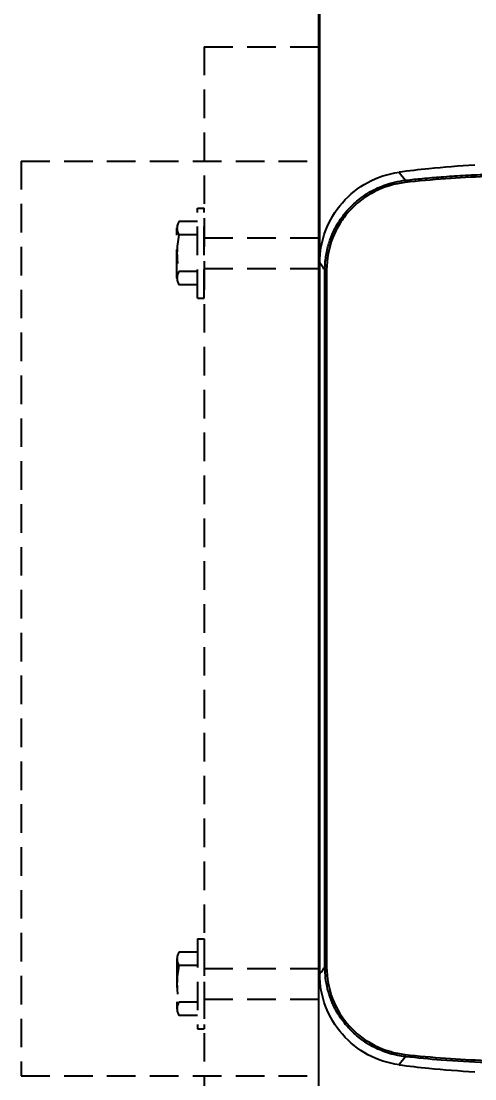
# Model space of a CAD drawing. Extents: x 7905 to 14077, y -986 to 9572.
# Drawn here: x 11266.2 to 11464.4, y 549.6 to 1012.1 of the extents above; entities that cross this region are included whole.
import ezdxf

# ---------------------------------------------------------------- set-up
doc = ezdxf.new("R2010")
doc.units = 0
doc.header["$LTSCALE"] = 20
doc.header["$MEASUREMENT"] = 0
doc.linetypes.add('HIDDEN2', pattern=[0.1875, 0.125, -0.0625])
doc.layers.get('0').update_dxf_attribs({"linetype": 'CONTINUOUS'})
doc.layers.get('DEFPOINTS').update_dxf_attribs({"linetype": 'CONTINUOUS'})
for name, color, linetype in [('1', 1, 'CONTINUOUS'), ('3', 3, 'CONTINUOUS'), ('SA-DOOR', 4, 'CONTINUOUS')]:
    doc.layers.add(name, color=color, linetype=linetype)
doc.styles.get("Standard").update_dxf_attribs({"font": 'NanumGothic.ttf'})
doc.dimstyles.get("Standard").update_dxf_attribs({"dimtxt": 2.5, "dimasz": 2, "dimexe": 2, "dimexo": 1, "dimgap": 1.5, "dimtad": 1, "dimdec": 0, "dimlfac": 10, "dimrnd": 0.5, "dimzin": 0, "dimdsep": 46, "dimtxsty": 'Standard', "dimcen": 0, "dimclrt": 2, "dimadec": 0, "dimazin": 0, "dimtfac": 1, "dimtdec": 0, "dimtmove": 0, "dimatfit": 3, "dimfxl": 0, "dimtolj": 1, "dimtzin": 0, "dimarcsym": 0})

# ---------------------------------------------------------------- blocks, each defined once
blk = doc.blocks.new('A$Cca7b564f')
at = {"layer": '1', "color": 7, "linetype": 'Continuous'}
for p, q in [((0, 44.75), (0, 355.75)), ((2.25, 47.86), (2.25, 352.63)), ((3.01, 352.63), (2.25, 352.63)), ((3.01, 352.63), (3.01, 47.86)), ((3.01, 47.86), (2.25, 47.86))]:
    blk.add_line(p, q, dxfattribs=at)
for centre, major_axis, start_param, end_param in [((37.6, 390.88), (0.113, -0.994), 3.195537, 4.685027), ((37.6, 9.61), (0.113, 0.994), 1.598159, 3.087648)]:
    blk.add_ellipse(centre, major_axis=major_axis, ratio=0.24046, start_param=start_param, end_param=end_param, dxfattribs=at)
for points, knots in [([(67.76, 398.49), (60.94, 398.05), (54.22, 397.53), (43.23, 396.44), (38.86, 395.94), (34.63, 395.37)], [0, 0, 0, 0, 0.595329, 0.595329, 1, 1, 1, 1]), ([(0, 355.75), (0, 360.58), (0.86, 365.29), (4.24, 374.31), (6.71, 378.44), (16.18, 389.29), (25.05, 394.08), (34.63, 395.37)], [0, 0, 0, 0, 0.25, 0.25, 0.5, 0.5, 1, 1, 1, 1]), ([(37.47, 391.87), (39.91, 392.14), (45.11, 392.69), (53.42, 393.38), (62.71, 394), (69.23, 394.32), (72.66, 394.48)], [0, 0, 0, 0, 0.208474, 0.444593, 0.708427, 1, 1, 1, 1]), ([(2.25, 352.63), (2.28, 353.6), (2.32, 355.55), (2.65, 358.45), (3.19, 361.33), (3.93, 364.16), (5.35, 368.25), (7.94, 373.48), (12.24, 379.19), (17.59, 384.11), (22.6, 387.27), (27.03, 389.29), (30.05, 390.35), (33.57, 391.3), (35.93, 391.65), (37.47, 391.87)], [0, 0, 0, 0, 0.049807, 0.099859, 0.15002, 0.200146, 0.250096, 0.372417, 0.499775, 0.618517, 0.749416, 0.808015, 0.874338, 0.917861, 1, 1, 1, 1]), ([(37.36, 390.88), (32.73, 390.36), (28.23, 389.01), (19.98, 384.83), (16.18, 381.97), (11.45, 376.78), (10, 374.87), (7.53, 370.87), (6.48, 368.77), (3.9, 362.13), (3.01, 357.43), (3.01, 352.63)], [0, 0, 0, 0, 0.25, 0.25, 0.5, 0.5, 0.625, 0.625, 0.75, 0.75, 1, 1, 1, 1]), ([(2.25, 352.63), (1.98, 353.01), (1.7, 353.39), (0.95, 354.43), (0.47, 355.09), (0, 355.75)], [0, 0, 0, 0, 0.368266, 0.368266, 1, 1, 1, 1]), ([(0, 44.75), (0.47, 45.4), (0.95, 46.06), (1.7, 47.1), (1.98, 47.48), (2.25, 47.86)], [0, 0, 0, 0, 0.631734, 0.631734, 1, 1, 1, 1]), ([(37.47, 8.62), (36.35, 8.77), (34.43, 9.04), (32.12, 9.58), (29.72, 10.26), (27.06, 11.19), (22.63, 13.2), (17.61, 16.36), (12.26, 21.29), (7.96, 26.99), (5.06, 32.81), (3.36, 38.18), (2.43, 42.98), (2.31, 46.24), (2.25, 47.86)], [0, 0, 0, 0, 0.060037, 0.102104, 0.125127, 0.191082, 0.250117, 0.381065, 0.499844, 0.627248, 0.749619, 0.833068, 0.916747, 1, 1, 1, 1]), ([(3.01, 47.86), (3.01, 43.06), (3.9, 38.35), (7.34, 29.49), (9.86, 25.45), (16.22, 18.48), (19.95, 15.67), (28.3, 11.45), (32.73, 10.13), (37.36, 9.61)], [0, 0, 0, 0, 0.25, 0.25, 0.5, 0.5, 0.75, 0.75, 1, 1, 1, 1]), ([(34.63, 5.12), (29.84, 5.77), (25.28, 7.25), (16.8, 11.8), (13.03, 14.81), (3.56, 25.65), (0, 35.09), (0, 44.75)], [0, 0, 0, 0, 0.25, 0.25, 0.5, 0.5, 1, 1, 1, 1]), ([(34.63, 5.12), (38.86, 4.55), (43.23, 4.05), (54.22, 2.97), (60.94, 2.44), (67.76, 2)], [0, 0, 0, 0, 0.404671, 0.404671, 1, 1, 1, 1]), ([(72.66, 6.01), (66.13, 6.33), (54.38, 6.91), (42.68, 8.09), (37.47, 8.62)], [0, 0, 0, 0, 0.55541, 1, 1, 1, 1])]:
    blk.add_open_spline(points, degree=3, knots=knots, dxfattribs=at)
for points in [[(34.63, 395.37), (35.58, 394.21), (36.53, 393.04), (37.47, 391.87)], [(72.47, 393.48), (60.74, 392.97), (49.03, 392.21), (37.36, 390.88)], [(37.36, 9.61), (49.03, 8.28), (60.74, 7.52), (72.47, 7.01)], [(37.47, 8.62), (36.53, 7.45), (35.58, 6.28), (34.63, 5.12)]]:
    blk.add_open_spline(points, degree=3, dxfattribs=at)
blk = doc.blocks.new('*D39')
at = {"color": 3, "lineweight": -2}
for p, q in [((11396.67, 752.12), (11396.67, 1029.15)), ((11996.41, 752.12), (11996.41, 1029.15)), ((11420.67, 1023.15), (11972.41, 1023.15))]:
    blk.add_line(p, q, dxfattribs=at)
at = {"color": 3}
for points in [[(11420.67, 1027.15), (11420.67, 1019.15), (11396.67, 1023.15)], [(11972.41, 1027.15), (11972.41, 1019.15), (11996.41, 1023.15)]]:
    blk.add_solid(points, dxfattribs=at)
at = {"layer": 'DEFPOINTS', "color": 0}
for p in [(11996.41, 1023.15), (11396.67, 750.92), (11996.41, 750.92)]:
    blk.add_point(p, dxfattribs=at)
at = {"color": 2, "insert": (11696.54, 1048.22), "char_height": 24, "attachment_point": 5}
blk.add_mtext('\\A1;600', dxfattribs=at)

msp = doc.modelspace()

# ---------------------------------------------------------------- linework, layer by layer
at = {"color": 2, "ltscale": 10}
msp.add_line((11396.20281, 750.92399), (11396.20281, 946.89097), dxfattribs=at)
at = {"layer": '3', "color": 2, "linetype": 'HIDDEN2', "ltscale": 5}
for p, q in [((11346.20281, 1000.92399), (11346.20281, 500.92399)), ((11346.20281, 1000.92399), (11396.20281, 1000.92399)), ((11266.20281, 950.92399), (11266.20281, 550.92399)), ((11266.20281, 950.92399), (11396.20281, 950.92399)), ((11343.26811, 890.999), (11343.26811, 930.32364)), ((11343.26811, 930.32364), (11346.20281, 930.32364)), ((11346.20281, 890.999), (11346.20281, 930.32364)), ((11334.28665, 899.78681), (11334.28665, 921.68353)), ((11343.26811, 924.45655), (11335.16406, 924.45655)), ((11343.26811, 918.62901), (11335.16406, 918.62901)), ((11346.20281, 917.41208), (11396.20281, 917.41208)), ((11343.26811, 902.69363), (11335.16406, 902.69363)), ((11346.20281, 903.91056), (11396.20281, 903.91056)), ((11343.26811, 896.86609), (11335.16406, 896.86609)), ((11343.26811, 890.999), (11346.20281, 890.999)), ((11343.26811, 610.84898), (11343.26811, 571.52434)), ((11343.26811, 610.84898), (11346.20281, 610.84898)), ((11346.20281, 610.84898), (11346.20281, 571.52434)), ((11334.28665, 602.06117), (11334.28665, 580.16445)), ((11343.26811, 604.98189), (11335.16406, 604.98189)), ((11343.26811, 599.15435), (11335.16406, 599.15435)), ((11346.20281, 597.93742), (11396.20281, 597.93742)), ((11343.26811, 583.21897), (11335.16406, 583.21897)), ((11346.20281, 584.4359), (11396.20281, 584.4359)), ((11343.26811, 577.39143), (11335.16406, 577.39143)), ((11343.26811, 571.52434), (11346.20281, 571.52434)), ((11266.20281, 550.92399), (11396.20281, 550.92399))]:
    msp.add_line(p, q, dxfattribs=at)
at = {"layer": '3'}
msp.add_line((11396.20281, 500.92399), (11396.20281, 1000.92399), dxfattribs=at)
at = {"layer": '3', "color": 2, "linetype": 'HIDDEN2', "ltscale": 5}
for centre, radius, start, end in [((11339.55219, 921.54278), 5.26742, 146.415386, 213.584614), ((11370.90228, 910.66132), 36.61564, 167.4316879, 192.5683121), ((11339.56345, 899.77986), 5.27681, 146.4830266, 213.5169734), ((11339.56345, 602.06812), 5.27681, 146.4830266, 213.5169734), ((11370.90228, 591.18666), 36.61564, 167.4316879, 192.5683121), ((11339.55219, 580.3052), 5.26742, 146.415386, 213.584614)]:
    msp.add_arc(centre, radius, start, end, dxfattribs=at)
at = {"layer": 'DEFPOINTS', "color": 0, "linetype": 'ByBlock'}
msp.add_point((11396.20281, 750.92399), dxfattribs=at)
at = {"layer": 'SA-DOOR', "color": 7}
msp.add_lwpolyline([(11396.20281, 1275.95857), (14077.19778, 1275.95857), (14077.19778, -893.3024), (11396.20281, -893.3024)], close=True, dxfattribs=at)

# ---------------------------------------------------------------- block references
msp.add_blockref('A$Cca7b564f', (11396.6676, 550.67862))

# ---------------------------------------------------------------- dimensions: what is measured, and where the dimension line sits
dim = msp.add_linear_dim(base=(11996.40587, 1023.15344), p1=(11396.66759, 750.92399), p2=(11996.40587, 750.92479), dimstyle='Standard', override={"dimscale": 1.2, "dimtxt": 20, "dimasz": 20, "dimexe": 5, "dimgap": 10, "dimlfac": 1, "dimzin": 8, "dimclrd": 3, "dimclre": 3, "dimazin": 2})
dim.commit()
dim.dimension.update_dxf_attribs({"geometry": '*D39', "text_midpoint": (11696.53673, 1048.21782)})

doc.saveas('drawing.dxf')
